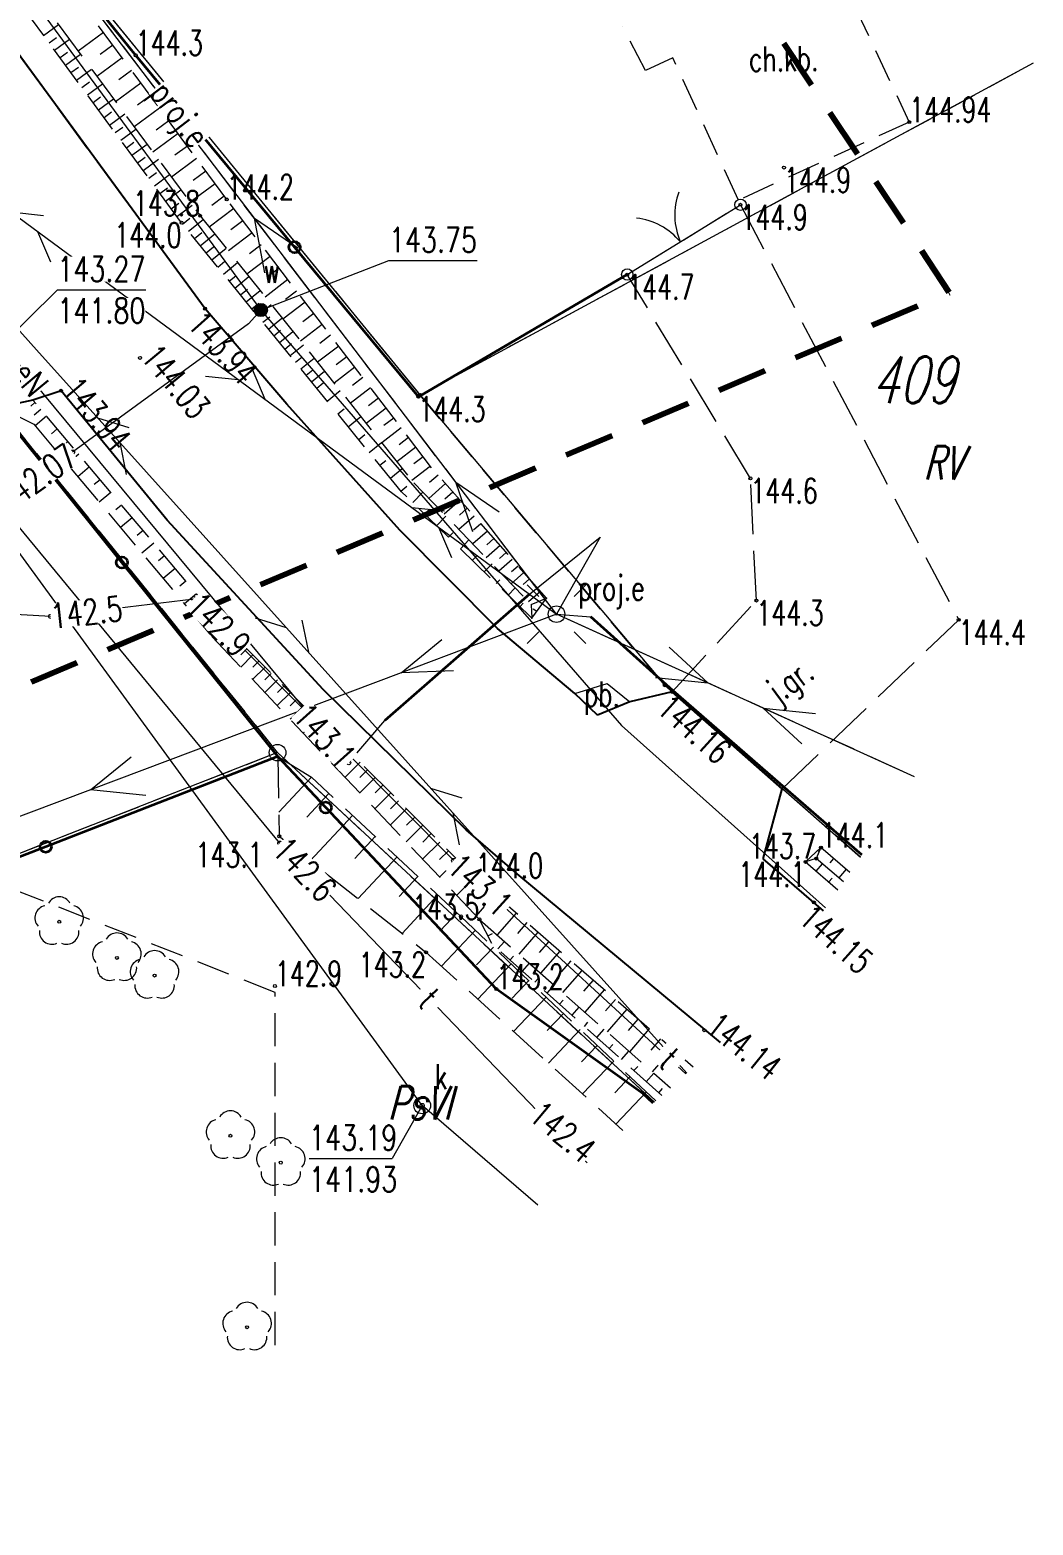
# Model space of a CAD drawing. Header units: metres. Extents: x 7480758 to 7480885, y 5952819 to 5952926.
# Drawn here: x 7480854.72 to 7480884.93, y 5952834.28 to 5952879.31 of the extents above; entities that cross this region are included whole.
import ezdxf
from ezdxf.enums import TextEntityAlignment as Align

# ---------------------------------------------------------------- set-up
doc = ezdxf.new("R2010")
doc.units = ezdxf.units.M
for name, pattern in [('1', [0]), ('2', [1.5, 1, -0.5]), ('2_1', [0]), ('2_OTKC', [1.5, 1, -0.5]), ('2_OTKJ', [2, 1.5, -0.5]), ('2_OTKK', [0]), ('2_OTKU', [2, 1.5, -0.5]), ('2_OTRK', [1.75, 1.25, -0.5]), ('2_OTRKG', [1.75, 1.25, -0.5]), ('2_OTRU', [0]), ('2_OTRUG', [0]), ('4', [2.5, 1.5, -1]), ('4_SUEP_A', [0]), ('4_SUKP', [0]), ('4_SULO', [0]), ('4_SUPP_P', [2, 1.5, -0.5]), ('4_SUTP_A', [0]), ('4_SUWP', [0])]:
    doc.linetypes.add(name, pattern=pattern)
doc.layers.get('0').update_dxf_attribs({"color": 250, "linetype": 'CONTINUOUS', "lineweight": 100})
for name, color, linetype, lineweight, true_color in [('1_DROGI_L_1', 94, '4', 80, 0x00a800), ('SUKP_L_0', 36, '4_SUKP', 18, 0x803300), ('SUTP_L_0', 30, '4_SUTP_A', 18, 0xff9100)]:
    doc.layers.add(name, color=color, linetype=linetype, lineweight=lineweight, true_color=true_color)
for name, color, linetype, lineweight in [('Dzialki', 7, '1', 18), ('Kontury', 7, '2', 18), ('Numery_dzialek', 7, 'CONTINUOUS', 18), ('Numery_konturow', 7, 'CONTINUOUS', 18), ('OTK_E_T_0', 7, 'CONTINUOUS', 0), ('OTK_E_T_1', 7, 'CONTINUOUS', 0), ('OTK_E_T_3', 7, 'CONTINUOUS', 0), ('OTK_L_0', 7, '2_OTKJ', 18), ('OTK_L_1', 7, '2_OTKK', 25), ('OTK_L_2', 7, '2_OTKC', 18), ('OTK_L_4', 7, '2_OTKU', 18), ('OTO_L_0', 7, 'CONTINUOUS', 35), ('OTO_L_1', 7, 'CONTINUOUS', 18), ('OTR_L_0', 7, '2_OTRU', 18), ('OTR_L_1', 7, '2_OTRK', 18), ('OTR_T_0', 7, 'CONTINUOUS', 18), ('OTR_T_1', 7, 'CONTINUOUS', 18), ('OTZ_T_0', 7, 'CONTINUOUS', 18), ('P_SUEP_E_T_0', 7, 'CONTINUOUS', 0), ('P_SUEP_L_0', 7, '4_SUPP_P', 18), ('P_SUP_E_T_3', 7, 'CONTINUOUS', 0), ('P_SUP_T_2', 7, 'CONTINUOUS', 18), ('Punkty', 7, 'CONTINUOUS', 18), ('SUE_T_3', 7, 'CONTINUOUS', 18), ('SUEP_E_T_0', 7, 'CONTINUOUS', 0), ('SUEP_L_0', 1, '4_SUEP_A', 18), ('SUER_T_0', 7, 'CONTINUOUS', 18), ('SUK_E_T_4', 7, 'CONTINUOUS', 0), ('SUK_T_3', 7, 'CONTINUOUS', 18), ('SUKR_T_0', 7, 'CONTINUOUS', 18), ('SUL_L_1', 7, '4_SULO', 35), ('SUP_T_2', 7, 'CONTINUOUS', 18), ('SUTP_E_T_0', 7, 'CONTINUOUS', 0), ('SUTR_T_0', 7, 'CONTINUOUS', 18), ('SUW_E_T_2', 7, 'CONTINUOUS', 0), ('SUW_T_5', 7, 'CONTINUOUS', 18), ('SUWP_L_0', 5, '4_SUWP', 18), ('SUWR_T_0', 7, 'CONTINUOUS', 18)]:
    doc.layers.add(name, color=color, linetype=linetype, lineweight=lineweight)
doc.styles.get("Standard").update_dxf_attribs({"font": 'Simplex.SHX', "width": 0.75})

# ---------------------------------------------------------------- blocks, each defined once
blk = doc.blocks.new('GRO')
at = {"color": 0, "linetype": 'CONTINUOUS'}
blk.add_circle((0, 0), 0.045, dxfattribs=at)
blk = doc.blocks.new('GRT')
at = {"color": 0, "linetype": 'CONTINUOUS'}
blk.add_circle((0, 0), 0.25, dxfattribs=at)
blk = doc.blocks.new('2_OTRS')
at = {"color": 0, "linetype": 'CONTINUOUS'}
blk.add_circle((0, 0), 0.045, dxfattribs=at)
blk = doc.blocks.new('2_OTRN')
at = {"color": 0, "linetype": 'CONTINUOUS'}
blk.add_circle((0, 0), 0.045, dxfattribs=at)
blk = doc.blocks.new('2_OTZL')
at = {"color": 0, "linetype": 'CONTINUOUS'}
blk.add_circle((0, 0), 0.045, dxfattribs=at)
for centre, start, end in [((-0.357, 0.116), 102.1445, 221.86), ((0, 0.375), 30.1401, 149.8599), ((0.357, 0.116), 318.14, 77.8555), ((-0.22, -0.303), 174.1482, 293.8542), ((0.22, -0.303), 246.1458, 5.8518)]:
    blk.add_arc(centre, 0.375, start, end, dxfattribs=at)
blk = doc.blocks.new('4_SUPP')
at = {"color": 0, "linetype": 'CONTINUOUS'}
blk.add_circle((0, 0), 0.25, dxfattribs=at)
blk = doc.blocks.new('4_SUEO_W')
at = {"color": 0, "linetype": 'CONTINUOUS'}
for p, q in [((-0.53035, 0.53035), (-0.8839, 0.8839)), ((0.53035, 0.53035), (0.8839, 0.8839)), ((-0.53035, -0.53035), (-0.8839, -0.8839)), ((0.53035, -0.53035), (0.8839, -0.8839))]:
    blk.add_line(p, q, dxfattribs=at)
blk.add_circle((0, 0), 0.025, dxfattribs=at)
blk = doc.blocks.new('4_SUPS')
at = {"color": 0, "linetype": 'CONTINUOUS'}
blk.add_circle((0, 0), 0.0625, dxfattribs=at)
blk = doc.blocks.new('4_SUKS')
at = {"color": 0, "linetype": 'CONTINUOUS'}
blk.add_circle((0, 0), 0.25, dxfattribs=at)
blk = doc.blocks.new('4_SUWW')
at = {"color": 0, "linetype": 'CONTINUOUS'}
for radius in [0.2, 0.175, 0.15, 0.125, 0.1, 0.075, 0.05, 0.025, 0.00715]:
    blk.add_circle((0, 0), radius, dxfattribs=at)

msp = doc.modelspace()

# ---------------------------------------------------------------- linework, layer by layer
at = {"layer": '1_DROGI_L_1', "linetype": '4'}
for p, q in [((7480882.408, 5952871.401), (7480847.987, 5952923.176)), ((7480794.932, 5952834.277), (7480882.408, 5952871.401))]:
    msp.add_line(p, q, dxfattribs=at)
at = {"layer": 'Dzialki'}
for p, q in [((7480856.32, 5952880.71), (7480866.47, 5952868.31)), ((7480884.931, 5952878.305), (7480866.47, 5952868.31)), ((7480862.18, 5952857.54), (7480849.27, 5952873.56)), ((7480866.47, 5952868.31), (7480873.84, 5952859.57)), ((7480873.84, 5952859.57), (7480879.731, 5952854.394)), ((7480862.18, 5952857.54), (7480825.28, 5952843.13)), ((7480873.527, 5952847.014), (7480862.18, 5952857.54))]:
    msp.add_line(p, q, dxfattribs=at)
at = {"layer": 'Kontury'}
for p, q in [((7480856.32, 5952880.71), (7480866.47, 5952868.31)), ((7480866.47, 5952868.31), (7480884.931, 5952878.305)), ((7480849.27, 5952873.56), (7480862.18, 5952857.54)), ((7480873.84, 5952859.57), (7480866.47, 5952868.31)), ((7480879.731, 5952854.394), (7480873.84, 5952859.57)), ((7480862.18, 5952857.54), (7480852.94, 5952853.93)), ((7480873.527, 5952847.014), (7480862.18, 5952857.54)), ((7480862.11, 5952850.32), (7480852.94, 5952853.93)), ((7480862.105, 5952839.697), (7480862.11, 5952850.32))]:
    msp.add_line(p, q, dxfattribs=at)
at = {"layer": 'OTK_L_0', "linetype": '2_OTKJ'}
for p, q in [((7480860, 5952870.91), (7480848.1, 5952887.14)), ((7480872.71, 5952871.94), (7480876.12, 5952874.04)), ((7480876.12, 5952874.04), (7480882.69, 5952861.54)), ((7480876.42, 5952865.8), (7480872.71, 5952871.94)), ((7480862.46, 5952868.04), (7480860, 5952870.91)), ((7480855.66, 5952868.44), (7480854.81, 5952868.16)), ((7480855.66, 5952868.44), (7480858.86, 5952864.54)), ((7480854.81, 5952868.16), (7480853.83, 5952867.94)), ((7480865.86, 5952864.24), (7480862.46, 5952868.04)), ((7480876.6, 5952862.12), (7480876.42, 5952865.8)), ((7480858.86, 5952864.54), (7480863.55, 5952859.44)), ((7480868.8, 5952861.28), (7480865.86, 5952864.24)), ((7480874.06, 5952859.37), (7480876.6, 5952862.12)), ((7480877.38, 5952856.45), (7480882.69, 5952861.54)), ((7480871.13, 5952859.32), (7480868.8, 5952861.28)), ((7480863.55, 5952859.44), (7480867.86, 5952855.22)), ((7480871.13, 5952859.32), (7480871.81, 5952858.67)), ((7480872.79, 5952859.07), (7480874.06, 5952859.37)), ((7480877.38, 5952856.45), (7480874.06, 5952859.37)), ((7480872.79, 5952859.07), (7480871.81, 5952858.67)), ((7480877.38, 5952856.45), (7480876.8, 5952854.34)), ((7480867.86, 5952855.22), (7480869.4, 5952853.89)), ((7480878.616, 5952852.774), (7480876.8, 5952854.34)), ((7480869.4, 5952853.89), (7480875.517, 5952848.808))]:
    msp.add_line(p, q, dxfattribs=at)
at = {"layer": 'OTK_L_1', "linetype": '2_OTKK'}
for p, q in [((7480860, 5952870.91), (7480848.1, 5952887.14)), ((7480862.46, 5952868.04), (7480860, 5952870.91)), ((7480855.66, 5952868.44), (7480854.81, 5952868.16)), ((7480858.86, 5952864.54), (7480855.66, 5952868.44)), ((7480854.81, 5952868.16), (7480853.83, 5952867.94)), ((7480865.86, 5952864.24), (7480862.46, 5952868.04)), ((7480863.55, 5952859.44), (7480858.86, 5952864.54)), ((7480868.8, 5952861.28), (7480865.86, 5952864.24)), ((7480871.13, 5952859.32), (7480868.8, 5952861.28)), ((7480867.86, 5952855.22), (7480863.55, 5952859.44)), ((7480871.81, 5952858.67), (7480871.13, 5952859.32)), ((7480874.06, 5952859.37), (7480872.79, 5952859.07)), ((7480877.38, 5952856.45), (7480874.06, 5952859.37)), ((7480872.79, 5952859.07), (7480871.81, 5952858.67)), ((7480876.8, 5952854.34), (7480877.38, 5952856.45)), ((7480869.4, 5952853.89), (7480867.86, 5952855.22)), ((7480878.33, 5952853.03), (7480876.8, 5952854.34)), ((7480875.517, 5952848.808), (7480869.4, 5952853.89)), ((7480878.62, 5952852.78), (7480878.33, 5952853.03))]:
    msp.add_line(p, q, dxfattribs=at)
at = {"layer": 'OTK_L_2', "linetype": '2_OTKC'}
for p, q in [((7480878.27, 5952882.76), (7480881.2, 5952876.53)), ((7480873.26, 5952878.08), (7480872.56, 5952879.41)), ((7480874.08, 5952878.47), (7480873.26, 5952878.08)), ((7480876.06, 5952874.18), (7480874.08, 5952878.47)), ((7480881.2, 5952876.53), (7480876.06, 5952874.18))]:
    msp.add_line(p, q, dxfattribs=at)
at = {"layer": 'OTK_L_4', "linetype": '2_OTKU'}
for p, q in [((7480871.13, 5952859.32), (7480872.11, 5952859.62)), ((7480872.11, 5952859.62), (7480872.79, 5952859.07)), ((7480871.81, 5952858.67), (7480871.13, 5952859.32)), ((7480872.79, 5952859.07), (7480871.81, 5952858.67))]:
    msp.add_line(p, q, dxfattribs=at)
at = {"layer": 'OTO_L_0'}
for p, q in [((7480857.91, 5952878.54), (7480853.2, 5952884.376)), ((7480857.91, 5952878.54), (7480862.693, 5952872.763)), ((7480862.693, 5952872.763), (7480866.42, 5952868.26)), ((7480872.71, 5952871.94), (7480866.42, 5952868.26)), ((7480857.493, 5952863.267), (7480853.61, 5952868.1)), ((7480862.19, 5952857.42), (7480857.493, 5952863.267)), ((7480862.19, 5952857.42), (7480855.199, 5952854.705)), ((7480863.633, 5952855.885), (7480862.19, 5952857.42)), ((7480868.77, 5952850.42), (7480863.633, 5952855.885)), ((7480855.199, 5952854.705), (7480847.881, 5952851.863)), ((7480873.19, 5952847.26), (7480868.77, 5952850.42)), ((7480873.491, 5952846.981), (7480873.19, 5952847.26))]:
    msp.add_line(p, q, dxfattribs=at)
for centre in [(7480862.693, 5952872.763), (7480857.493, 5952863.267), (7480863.633, 5952855.885), (7480855.199, 5952854.705)]:
    msp.add_circle(centre, 0.17, dxfattribs=at)
at = {"layer": 'OTO_L_1'}
for p, q in [((7480874.947, 5952873.318), (7480876.12, 5952874.04)), ((7480873.67, 5952872.531), (7480874.947, 5952873.318)), ((7480872.71, 5952871.94), (7480873.883, 5952872.662))]:
    msp.add_line(p, q, dxfattribs=at)
for centre in [(7480876.12, 5952874.04), (7480872.71, 5952871.94)]:
    msp.add_circle(centre, 0.17, dxfattribs=at)
for centre, start, end in [((7480876.14, 5952873.728), 159.6074, 203.6818), ((7480872.767, 5952871.65), 39.5707, 83.6451)]:
    msp.add_arc(centre, 2, start, end, dxfattribs=at)
at = {"layer": 'OTR_L_0', "linetype": '2_OTRUG'}
for p, q in [((7480878.08, 5952854.25), (7480878.54, 5952854.68)), ((7480879.415, 5952853.935), (7480878.54, 5952854.68)), ((7480878.08, 5952854.25), (7480879.056, 5952853.413))]:
    msp.add_line(p, q, dxfattribs=at)
at = {"layer": 'OTR_L_0', "linetype": '2_OTRU'}
for p, q in [((7480878.54, 5952854.68), (7480878.4, 5952854.35)), ((7480878.4, 5952854.35), (7480878.08, 5952854.25)), ((7480879.221, 5952853.652), (7480878.4, 5952854.35))]:
    msp.add_line(p, q, dxfattribs=at)
at = {"layer": 'OTR_L_0', "linetype": '2_1'}
for p, q in [((7480878.445, 5952854.591), (7480878.485, 5952854.549)), ((7480878.921, 5952854.356), (7480878.81, 5952854.226)), ((7480878.403, 5952853.973), (7480878.588, 5952854.19)), ((7480878.782, 5952853.648), (7480878.876, 5952853.757)), ((7480879.301, 5952854.032), (7480879.08, 5952853.772))]:
    msp.add_line(p, q, dxfattribs=at)
for p in [(7480878.54, 5952854.68), (7480878.08, 5952854.25)]:
    msp.add_point(p, dxfattribs=at)
at = {"layer": 'OTR_L_1', "linetype": '2_OTRKG'}
for p, q in [((7480860.65, 5952874.2), (7480851.81, 5952886.19)), ((7480859.29, 5952873.5), (7480850.86, 5952884.95)), ((7480866.82, 5952866.12), (7480860.65, 5952874.2)), ((7480865.91, 5952865.4), (7480859.29, 5952873.5)), ((7480854.81, 5952868.16), (7480853.83, 5952867.94)), ((7480860.56, 5952861.36), (7480854.81, 5952868.16)), ((7480870.28, 5952862.19), (7480866.82, 5952866.12)), ((7480869.84, 5952861.59), (7480865.91, 5952865.4)), ((7480869.84, 5952861.59), (7480870.28, 5952862.19)), ((7480868.15, 5952853.76), (7480860.56, 5952861.36)), ((7480867.7, 5952852.61), (7480863.2, 5952856.8)), ((7480874.696, 5952848.068), (7480868.15, 5952853.76)), ((7480873.569, 5952847.051), (7480867.7, 5952852.61)), ((7480868.63, 5952851.79), (7480868.26, 5952852.52)), ((7480873.75, 5952847.215), (7480868.63, 5952851.79))]:
    msp.add_line(p, q, dxfattribs=at)
at = {"layer": 'OTR_L_1', "linetype": '2_OTRK'}
for p, q in [((7480851.38, 5952885.14), (7480859.85, 5952873.71)), ((7480859.85, 5952873.71), (7480866.28, 5952865.67)), ((7480853.83, 5952867.94), (7480854.84, 5952867.43)), ((7480854.84, 5952867.43), (7480860.2, 5952861.04)), ((7480866.28, 5952865.67), (7480869.82, 5952862)), ((7480869.82, 5952862), (7480870.28, 5952862.19)), ((7480869.82, 5952862), (7480869.84, 5952861.59)), ((7480860.2, 5952861.04), (7480868.26, 5952852.52)), ((7480862.19, 5952857.42), (7480863.2, 5952856.8)), ((7480862.19, 5952857.42), (7480862.23, 5952855.02)), ((7480862.23, 5952855.02), (7480866.65, 5952851.53)), ((7480868.26, 5952852.52), (7480874.009, 5952847.448)), ((7480866.65, 5952851.53), (7480872.582, 5952846.162))]:
    msp.add_line(p, q, dxfattribs=at)
at = {"layer": 'OTR_L_1', "linetype": '2_1'}
for p, q in [((7480855.136, 5952879.142), (7480855.582, 5952879.47)), ((7480855.301, 5952878.918), (7480855.524, 5952879.083)), ((7480855.465, 5952878.695), (7480855.912, 5952879.024)), ((7480856.94, 5952879.231), (7480856.176, 5952878.668)), ((7480855.63, 5952878.471), (7480855.854, 5952878.636)), ((7480855.795, 5952878.247), (7480856.243, 5952878.577)), ((7480857.222, 5952878.849), (7480856.84, 5952878.568)), ((7480855.96, 5952878.022), (7480856.185, 5952878.188)), ((7480856.126, 5952877.798), (7480856.576, 5952878.129)), ((7480857.504, 5952878.468), (7480856.741, 5952877.905)), ((7480857.785, 5952878.086), (7480857.404, 5952877.806)), ((7480856.292, 5952877.572), (7480856.517, 5952877.738)), ((7480856.458, 5952877.347), (7480856.909, 5952877.679)), ((7480858.065, 5952877.705), (7480857.305, 5952877.145)), ((7480856.624, 5952877.121), (7480856.85, 5952877.287)), ((7480856.791, 5952876.895), (7480857.243, 5952877.228)), ((7480858.346, 5952877.325), (7480857.966, 5952877.045)), ((7480856.957, 5952876.668), (7480857.184, 5952876.835)), ((7480857.125, 5952876.441), (7480857.578, 5952876.775)), ((7480858.626, 5952876.945), (7480857.867, 5952876.386)), ((7480857.292, 5952876.214), (7480857.519, 5952876.381)), ((7480857.46, 5952875.986), (7480857.915, 5952876.321)), ((7480858.906, 5952876.566), (7480858.527, 5952876.286)), ((7480857.627, 5952875.758), (7480857.855, 5952875.926)), ((7480857.796, 5952875.53), (7480858.252, 5952875.866)), ((7480859.185, 5952876.187), (7480858.428, 5952875.629)), ((7480857.964, 5952875.301), (7480858.193, 5952875.47)), ((7480858.133, 5952875.072), (7480858.591, 5952875.409)), ((7480859.743, 5952875.43), (7480858.988, 5952874.874)), ((7480859.464, 5952875.808), (7480859.086, 5952875.53)), ((7480858.301, 5952874.843), (7480858.531, 5952875.012)), ((7480858.471, 5952874.613), (7480858.93, 5952874.951)), ((7480860.021, 5952875.053), (7480859.644, 5952874.775)), ((7480858.64, 5952874.383), (7480858.87, 5952874.552)), ((7480858.81, 5952874.152), (7480859.271, 5952874.492)), ((7480860.299, 5952874.676), (7480859.546, 5952874.12)), ((7480858.98, 5952873.921), (7480859.211, 5952874.091)), ((7480859.15, 5952873.69), (7480859.612, 5952874.031)), ((7480860.577, 5952874.299), (7480860.201, 5952874.022)), ((7480859.322, 5952873.461), (7480859.544, 5952873.642)), ((7480859.501, 5952873.242), (7480859.938, 5952873.6)), ((7480860.859, 5952873.926), (7480860.125, 5952873.366)), ((7480859.679, 5952873.025), (7480859.896, 5952873.202)), ((7480859.855, 5952872.808), (7480860.288, 5952873.162)), ((7480861.416, 5952873.197), (7480860.699, 5952872.649)), ((7480861.139, 5952873.559), (7480860.776, 5952873.282)), ((7480860.031, 5952872.593), (7480860.247, 5952872.769)), ((7480860.206, 5952872.379), (7480860.635, 5952872.729)), ((7480861.69, 5952872.838), (7480861.335, 5952872.567)), ((7480860.38, 5952872.166), (7480860.594, 5952872.34)), ((7480860.554, 5952871.954), (7480860.978, 5952872.3)), ((7480861.961, 5952872.483), (7480861.26, 5952871.948)), ((7480860.726, 5952871.743), (7480860.937, 5952871.915)), ((7480860.897, 5952871.533), (7480861.317, 5952871.876)), ((7480862.494, 5952871.786), (7480861.808, 5952871.262)), ((7480862.229, 5952872.132), (7480861.882, 5952871.868)), ((7480861.068, 5952871.325), (7480861.276, 5952871.495)), ((7480861.237, 5952871.117), (7480861.652, 5952871.456)), ((7480862.755, 5952871.443), (7480862.416, 5952871.184)), ((7480861.406, 5952870.911), (7480861.612, 5952871.08)), ((7480861.574, 5952870.706), (7480861.984, 5952871.041)), ((7480863.014, 5952871.104), (7480862.344, 5952870.592)), ((7480861.741, 5952870.501), (7480861.945, 5952870.668)), ((7480861.907, 5952870.298), (7480862.313, 5952870.63)), ((7480863.524, 5952870.437), (7480862.868, 5952869.936)), ((7480863.27, 5952870.768), (7480862.939, 5952870.515)), ((7480862.072, 5952870.096), (7480862.274, 5952870.261)), ((7480862.236, 5952869.895), (7480862.638, 5952870.224)), ((7480863.774, 5952870.109), (7480863.45, 5952869.862)), ((7480862.4, 5952869.695), (7480862.599, 5952869.859)), ((7480862.562, 5952869.496), (7480862.96, 5952869.821)), ((7480864.021, 5952869.785), (7480863.38, 5952869.296)), ((7480862.724, 5952869.299), (7480862.922, 5952869.46)), ((7480862.885, 5952869.102), (7480863.278, 5952869.423)), ((7480863.045, 5952868.906), (7480863.24, 5952869.066)), ((7480864.508, 5952869.148), (7480863.881, 5952868.669)), ((7480864.266, 5952869.465), (7480863.949, 5952869.223)), ((7480863.204, 5952868.711), (7480863.593, 5952869.03)), ((7480863.362, 5952868.518), (7480863.556, 5952868.676)), ((7480864.747, 5952868.834), (7480864.437, 5952868.598)), ((7480863.678, 5952868.13), (7480864.062, 5952868.444)), ((7480864.984, 5952868.525), (7480864.371, 5952868.057)), ((7480865.218, 5952868.218), (7480864.915, 5952867.987)), ((7480854.874, 5952868.085), (7480854.75, 5952867.98)), ((7480855.052, 5952867.874), (7480854.847, 5952867.702)), ((7480863.995, 5952867.743), (7480864.184, 5952867.898)), ((7480865.449, 5952867.915), (7480864.85, 5952867.458)), ((7480855.224, 5952867.67), (7480854.881, 5952867.381)), ((7480855.547, 5952867.288), (7480855.375, 5952867.143)), ((7480864.311, 5952867.356), (7480864.686, 5952867.663)), ((7480865.904, 5952867.32), (7480865.318, 5952866.873)), ((7480865.678, 5952867.616), (7480865.382, 5952867.39)), ((7480855.87, 5952866.907), (7480855.524, 5952866.614)), ((7480864.628, 5952866.969), (7480864.813, 5952867.121)), ((7480864.944, 5952866.582), (7480865.311, 5952866.882)), ((7480866.127, 5952867.027), (7480865.838, 5952866.806)), ((7480856.193, 5952866.525), (7480856.019, 5952866.378)), ((7480866.348, 5952866.737), (7480865.776, 5952866.3)), ((7480866.567, 5952866.451), (7480866.284, 5952866.235)), ((7480856.515, 5952866.143), (7480856.167, 5952865.848)), ((7480865.261, 5952866.195), (7480865.442, 5952866.343)), ((7480865.577, 5952865.808), (7480865.936, 5952866.101)), ((7480866.783, 5952866.168), (7480866.223, 5952865.741)), ((7480856.838, 5952865.761), (7480856.663, 5952865.613)), ((7480865.893, 5952865.42), (7480866.071, 5952865.565)), ((7480867.24, 5952865.643), (7480866.735, 5952865.198)), ((7480867.013, 5952865.901), (7480866.754, 5952865.674)), ((7480857.161, 5952865.379), (7480856.809, 5952865.082)), ((7480866.25, 5952865.07), (7480866.555, 5952865.385)), ((7480867.68, 5952865.143), (7480867.197, 5952864.719)), ((7480867.462, 5952865.39), (7480867.216, 5952865.173)), ((7480857.484, 5952864.998), (7480857.307, 5952864.848)), ((7480857.807, 5952864.616), (7480857.452, 5952864.316)), ((7480866.609, 5952864.722), (7480866.756, 5952864.874)), ((7480866.968, 5952864.374), (7480867.25, 5952864.665)), ((7480868.1, 5952864.667), (7480867.639, 5952864.261)), ((7480867.892, 5952864.902), (7480867.656, 5952864.695)), ((7480858.13, 5952864.234), (7480857.952, 5952864.083)), ((7480867.327, 5952864.026), (7480867.462, 5952864.165)), ((7480868.5, 5952864.211), (7480868.061, 5952863.824)), ((7480868.302, 5952864.436), (7480868.077, 5952864.238)), ((7480858.453, 5952863.852), (7480858.095, 5952863.55)), ((7480867.686, 5952863.678), (7480867.944, 5952863.945)), ((7480868.883, 5952863.776), (7480868.463, 5952863.407)), ((7480868.694, 5952863.991), (7480868.479, 5952863.802)), ((7480858.775, 5952863.47), (7480858.596, 5952863.319)), ((7480868.045, 5952863.33), (7480868.168, 5952863.457)), ((7480868.404, 5952862.982), (7480868.639, 5952863.224)), ((7480869.249, 5952863.361), (7480868.848, 5952863.008)), ((7480869.068, 5952863.566), (7480868.863, 5952863.386)), ((7480859.098, 5952863.089), (7480858.737, 5952862.784)), ((7480869.598, 5952862.965), (7480869.215, 5952862.627)), ((7480869.425, 5952863.161), (7480869.229, 5952862.988)), ((7480869.767, 5952862.773), (7480869.579, 5952862.608)), ((7480859.421, 5952862.707), (7480859.24, 5952862.554)), ((7480859.744, 5952862.325), (7480859.38, 5952862.017)), ((7480868.763, 5952862.634), (7480868.875, 5952862.749)), ((7480869.122, 5952862.286), (7480869.334, 5952862.504)), ((7480870.097, 5952862.398), (7480869.74, 5952862.083)), ((7480860.067, 5952861.943), (7480859.884, 5952861.789)), ((7480869.481, 5952861.938), (7480869.581, 5952862.041)), ((7480869.984, 5952861.787), (7480869.88, 5952861.863)), ((7480860.39, 5952861.561), (7480860.023, 5952861.251)), ((7480860.727, 5952861.193), (7480860.554, 5952861.021)), ((7480861.08, 5952860.839), (7480860.725, 5952860.485)), ((7480861.257, 5952860.662), (7480861.078, 5952860.482)), ((7480861.437, 5952860.482), (7480861.072, 5952860.118)), ((7480861.804, 5952860.115), (7480861.429, 5952859.741)), ((7480861.619, 5952860.3), (7480861.434, 5952860.115)), ((7480862.18, 5952859.738), (7480861.795, 5952859.354)), ((7480861.991, 5952859.928), (7480861.801, 5952859.738)), ((7480862.567, 5952859.35), (7480862.172, 5952858.956)), ((7480862.372, 5952859.545), (7480862.177, 5952859.351)), ((7480862.964, 5952858.953), (7480862.558, 5952858.547)), ((7480862.764, 5952859.153), (7480862.564, 5952858.953)), ((7480863.167, 5952858.75), (7480862.961, 5952858.544)), ((7480863.372, 5952858.544), (7480862.955, 5952858.127)), ((7480863.581, 5952858.335), (7480863.369, 5952858.124)), ((7480863.792, 5952858.124), (7480863.363, 5952857.696)), ((7480864.006, 5952857.91), (7480863.789, 5952857.693)), ((7480864.222, 5952857.693), (7480863.782, 5952857.253)), ((7480864.442, 5952857.473), (7480864.219, 5952857.25)), ((7480864.665, 5952857.25), (7480864.213, 5952856.798)), ((7480864.891, 5952857.024), (7480864.662, 5952856.795)), ((7480863.2, 5952856.8), (7480862.218, 5952855.745)), ((7480865.12, 5952856.794), (7480864.655, 5952856.331)), ((7480865.351, 5952856.562), (7480865.116, 5952856.327)), ((7480863.727, 5952856.309), (7480863.064, 5952855.597)), ((7480865.587, 5952856.327), (7480865.109, 5952855.85)), ((7480865.825, 5952856.088), (7480865.583, 5952855.847)), ((7480864.439, 5952855.646), (7480863.167, 5952854.28)), ((7480866.066, 5952855.847), (7480865.576, 5952855.357)), ((7480866.311, 5952855.601), (7480866.063, 5952855.353)), ((7480866.559, 5952855.353), (7480866.056, 5952854.85)), ((7480865.123, 5952855.01), (7480864.512, 5952854.355)), ((7480867.065, 5952854.846), (7480866.548, 5952854.33)), ((7480866.81, 5952855.101), (7480866.555, 5952854.847)), ((7480865.778, 5952854.4), (7480864.607, 5952853.143)), ((7480867.585, 5952854.326), (7480867.054, 5952853.795)), ((7480867.323, 5952854.588), (7480867.061, 5952854.326)), ((7480866.406, 5952853.815), (7480865.845, 5952853.212)), ((7480868.119, 5952853.791), (7480867.574, 5952853.246)), ((7480867.851, 5952854.06), (7480867.581, 5952853.791)), ((7480868.408, 5952853.535), (7480868.143, 5952853.23)), ((7480867.009, 5952853.253), (7480865.932, 5952852.097)), ((7480868.714, 5952853.27), (7480868.157, 5952852.629)), ((7480869.034, 5952852.991), (7480868.75, 5952852.665)), ((7480867.587, 5952852.715), (7480867.071, 5952852.16)), ((7480868.287, 5952852.467), (7480868.308, 5952852.478)), ((7480869.361, 5952852.707), (7480868.791, 5952852.052)), ((7480869.689, 5952852.422), (7480869.403, 5952852.093)), ((7480868.139, 5952852.195), (7480867.113, 5952851.111)), ((7480868.513, 5952852.021), (7480868.648, 5952852.089)), ((7480870.018, 5952852.136), (7480869.443, 5952851.476)), ((7480868.68, 5952851.682), (7480868.173, 5952851.146)), ((7480868.81, 5952851.629), (7480869.012, 5952851.856)), ((7480870.348, 5952851.849), (7480870.06, 5952851.518)), ((7480870.679, 5952851.561), (7480870.101, 5952850.896)), ((7480869.216, 5952851.175), (7480868.213, 5952850.116)), ((7480869.183, 5952851.296), (7480869.285, 5952851.411)), ((7480869.555, 5952850.963), (7480869.762, 5952851.195)), ((7480871.012, 5952851.272), (7480870.721, 5952850.938)), ((7480869.745, 5952850.673), (7480869.249, 5952850.15)), ((7480869.928, 5952850.63), (7480870.033, 5952850.747)), ((7480871.345, 5952850.982), (7480870.763, 5952850.312)), ((7480871.68, 5952850.69), (7480871.388, 5952850.354)), ((7480870.268, 5952850.177), (7480869.288, 5952849.143)), ((7480870.301, 5952850.297), (7480870.512, 5952850.533)), ((7480872.017, 5952850.398), (7480871.43, 5952849.723)), ((7480870.674, 5952849.964), (7480870.781, 5952850.083)), ((7480871.047, 5952849.63), (7480871.262, 5952849.871)), ((7480872.354, 5952850.105), (7480872.06, 5952849.766)), ((7480872.693, 5952849.81), (7480872.102, 5952849.131)), ((7480870.786, 5952849.687), (7480870.301, 5952849.176)), ((7480871.42, 5952849.297), (7480871.528, 5952849.419)), ((7480873.033, 5952849.515), (7480872.736, 5952849.174)), ((7480871.297, 5952849.203), (7480870.339, 5952848.192)), ((7480871.792, 5952848.964), (7480872.012, 5952849.21)), ((7480873.374, 5952849.218), (7480872.778, 5952848.534)), ((7480873.716, 5952848.921), (7480873.417, 5952848.577)), ((7480871.803, 5952848.724), (7480871.329, 5952848.224)), ((7480872.165, 5952848.631), (7480872.276, 5952848.755)), ((7480872.538, 5952848.298), (7480872.762, 5952848.548)), ((7480874.06, 5952848.622), (7480873.46, 5952847.932)), ((7480872.303, 5952848.251), (7480871.367, 5952847.262)), ((7480872.911, 5952847.965), (7480873.024, 5952848.091)), ((7480874.404, 5952848.322), (7480874.104, 5952847.976)), ((7480872.797, 5952847.782), (7480872.334, 5952847.294)), ((7480873.284, 5952847.631), (7480873.512, 5952847.887)), ((7480873.286, 5952847.32), (7480872.371, 5952846.354)), ((7480873.657, 5952847.298), (7480873.772, 5952847.427))]:
    msp.add_line(p, q, dxfattribs=at)
for p in [(7480870.28, 5952862.19), (7480869.84, 5952861.59)]:
    msp.add_point(p, dxfattribs=at)
at = {"layer": 'P_SUEP_L_0', "linetype": '4_SUPP_P'}
for p, q in [((7480870.58, 5952861.71), (7480838.31, 5952904.01)), ((7480881.359, 5952856.814), (7480870.58, 5952861.71))]:
    msp.add_line(p, q, dxfattribs=at)
at = {"layer": 'SUEP_L_0', "linetype": '4_SUEP_A'}
for p, q in [((7480861.482, 5952873.636), (7480855.417, 5952881.586)), ((7480850.404, 5952874.032), (7480864.324, 5952857.239)), ((7480867.547, 5952865.685), (7480861.482, 5952873.636)), ((7480861.795, 5952871.988), (7480861.482, 5952873.636)), ((7480861.482, 5952873.636), (7480862.789, 5952872.747)), ((7480870.58, 5952861.71), (7480867.547, 5952865.685)), ((7480868.06, 5952864.189), (7480867.547, 5952865.685)), ((7480867.547, 5952865.685), (7480868.855, 5952864.796)), ((7480869.768, 5952862.317), (7480871.896, 5952864.033)), ((7480871.896, 5952864.033), (7480870.58, 5952861.71)), ((7480865.415, 5952858.506), (7480869.768, 5952862.317)), ((7480870.58, 5952861.71), (7480865.901, 5952859.947)), ((7480870.58, 5952861.71), (7480871.618, 5952861.635)), ((7480875.132, 5952859.642), (7480870.58, 5952861.71)), ((7480871.618, 5952861.635), (7480874.089, 5952859.398)), ((7480865.901, 5952859.947), (7480867.129, 5952860.944)), ((7480875.132, 5952859.642), (7480873.973, 5952860.718)), ((7480865.901, 5952859.947), (7480856.544, 5952856.42)), ((7480867.481, 5952860.008), (7480865.901, 5952859.947)), ((7480873.56, 5952859.807), (7480875.132, 5952859.642)), ((7480876.806, 5952858.882), (7480875.132, 5952859.642)), ((7480874.089, 5952859.398), (7480879.777, 5952854.461)), ((7480881.359, 5952856.814), (7480876.806, 5952858.882)), ((7480877.965, 5952857.806), (7480876.806, 5952858.882)), ((7480876.806, 5952858.882), (7480878.379, 5952858.717)), ((7480864.324, 5952857.239), (7480865.415, 5952858.506)), ((7480856.544, 5952856.42), (7480857.771, 5952857.417)), ((7480856.544, 5952856.42), (7480840.468, 5952850.362)), ((7480858.212, 5952856.247), (7480856.544, 5952856.42))]:
    msp.add_line(p, q, dxfattribs=at)
at = {"layer": 'SUKP_L_0', "linetype": '4_SUKP'}
for p, q in [((7480866.536, 5952846.913), (7480851.53, 5952867.5)), ((7480870.02, 5952843.907), (7480866.536, 5952846.913))]:
    msp.add_line(p, q, dxfattribs=at)
at = {"layer": 'SUKR_T_0', "linetype": 'CONTINUOUS', "lineweight": 0}
for p, q in [((7480855.55, 5952871.479), (7480858.21, 5952871.479)), ((7480863.133, 5952845.317), (7480865.63, 5952845.317))]:
    msp.add_line(p, q, dxfattribs=at)
at = {"layer": 'SUL_L_1', "linetype": '4_SULO'}
for p, q in [((7480869.768, 5952862.317), (7480865.415, 5952858.506)), ((7480874.089, 5952859.398), (7480871.618, 5952861.635)), ((7480879.777, 5952854.461), (7480874.089, 5952859.398))]:
    msp.add_line(p, q, dxfattribs=at)
at = {"layer": 'SUTP_L_0', "linetype": '4_SUTP_A'}
for p, q in [((7480851.939, 5952875.456), (7480864.011, 5952866.554)), ((7480850.175, 5952874.954), (7480854.922, 5952869.674)), ((7480854.152, 5952873.824), (7480855.133, 5952873.722)), ((7480854.957, 5952873.231), (7480855.344, 5952872.324)), ((7480854.922, 5952869.674), (7480864.949, 5952858.518)), ((7480861.411, 5952869.093), (7480861.798, 5952868.186)), ((7480860.012, 5952868.881), (7480860.993, 5952868.779)), ((7480856.76, 5952867.628), (7480857.7, 5952867.33)), ((7480857.428, 5952866.885), (7480857.625, 5952865.918)), ((7480864.011, 5952866.554), (7480869.726, 5952862.34)), ((7480862.25, 5952854.814), (7480853.253, 5952865.712)), ((7480866.225, 5952864.922), (7480867.205, 5952864.82)), ((7480867.029, 5952864.328), (7480867.417, 5952863.421)), ((7480869.726, 5952862.34), (7480870.58, 5952861.71)), ((7480851.84, 5952861.861), (7480855.352, 5952861.646)), ((7480855.352, 5952861.646), (7480859.658, 5952862.176)), ((7480859.658, 5952862.176), (7480867.485, 5952854.291)), ((7480861.502, 5952861.605), (7480862.442, 5952861.307)), ((7480862.914, 5952861.529), (7480863.111, 5952860.563)), ((7480864.949, 5952858.518), (7480869.695, 5952853.237)), ((7480866.787, 5952856.473), (7480867.727, 5952856.175)), ((7480867.456, 5952855.729), (7480867.652, 5952854.762)), ((7480871.501, 5952845.187), (7480862.25, 5952854.814)), ((7480867.485, 5952854.291), (7480874.476, 5952847.869)), ((7480869.695, 5952853.237), (7480874.5, 5952847.891))]:
    msp.add_line(p, q, dxfattribs=at)
at = {"layer": 'SUWP_L_0', "linetype": '4_SUWP'}
for p, q in [((7480840.998, 5952899.009), (7480861.677, 5952870.871)), ((7480861.677, 5952870.871), (7480861.31, 5952870.459)), ((7480861.677, 5952870.871), (7480872.536, 5952858.357)), ((7480861.31, 5952870.459), (7480856.007, 5952866.591)), ((7480856.007, 5952866.591), (7480853.619, 5952864.894)), ((7480872.536, 5952858.357), (7480878.68, 5952852.867))]:
    msp.add_line(p, q, dxfattribs=at)
at = {"layer": 'SUWR_T_0', "linetype": 'CONTINUOUS', "lineweight": 0}
for p, q in [((7480861.677, 5952870.871), (7480865.536, 5952872.359)), ((7480865.536, 5952872.359), (7480868.196, 5952872.359))]:
    msp.add_line(p, q, dxfattribs=at)

# ---------------------------------------------------------------- block references
at = {"layer": 'OTR_T_0'}
for p in [(7480881.2, 5952876.53), (7480860, 5952870.91), (7480858.04, 5952869.43), (7480855.66, 5952868.44), (7480874.06, 5952859.37), (7480878.33, 5952853.03), (7480875.03, 5952849.18)]:
    msp.add_blockref('2_OTRS', p, dxfattribs=at)
at = {"layer": 'OTR_T_1'}
for p in [(7480857.91, 5952878.54), (7480877.429, 5952875.162), (7480860.65, 5952874.2), (7480876.12, 5952874.04), (7480859.85, 5952873.71), (7480859.29, 5952873.5), (7480872.71, 5952871.94), (7480866.42, 5952868.26), (7480876.42, 5952865.8), (7480876.6, 5952862.12), (7480882.69, 5952861.54), (7480862.23, 5952855.02), (7480878.54, 5952854.68), (7480878.08, 5952854.25), (7480878.4, 5952854.35), (7480868.15, 5952853.76), (7480867.7, 5952852.61), (7480868.26, 5952852.52), (7480866.65, 5952851.53), (7480862.101, 5952850.512), (7480868.77, 5952850.42)]:
    msp.add_blockref('2_OTRN', p, dxfattribs=at)
at = {"layer": 'OTZ_T_0'}
for p in [(7480855.606, 5952852.447), (7480857.344, 5952851.359), (7480858.478, 5952850.827), (7480860.762, 5952846.003), (7480862.278, 5952845.193), (7480861.263, 5952840.236)]:
    msp.add_blockref('2_OTZL', p, dxfattribs=at)
at = {"layer": 'P_SUP_T_2'}
msp.add_blockref('4_SUPP', (7480870.58, 5952861.71), dxfattribs=at)
at = {"layer": 'Punkty'}
for name, p in [('GRO', (7480866.47, 5952868.31)), ('GRO', (7480873.84, 5952859.57)), ('GRT', (7480862.18, 5952857.54))]:
    msp.add_blockref(name, p, dxfattribs=at)
at = {"layer": 'SUE_T_3'}
for name in ['4_SUEO_W', '4_SUPP']:
    msp.add_blockref(name, (7480870.58, 5952861.71), dxfattribs=at)
at = {"layer": 'SUER_T_0'}
msp.add_blockref('4_SUPS', (7480864.324, 5952857.239), dxfattribs=at)
at = {"layer": 'SUK_T_3'}
msp.add_blockref('4_SUKS', (7480866.536, 5952846.913), dxfattribs=at)
at = {"layer": 'SUKR_T_0'}
msp.add_blockref('4_SUPS', (7480866.536, 5952846.913), dxfattribs=at)
at = {"layer": 'SUP_T_2'}
msp.add_blockref('4_SUPP', (7480870.58, 5952861.71), dxfattribs=at)
at = {"layer": 'SUTR_T_0'}
for p in [(7480859.658, 5952862.176), (7480855.352, 5952861.646), (7480862.25, 5952854.814), (7480867.485, 5952854.291)]:
    msp.add_blockref('4_SUPS', p, dxfattribs=at)
at = {"layer": 'SUW_T_5'}
msp.add_blockref('4_SUWW', (7480861.677, 5952870.871), dxfattribs=at)
at = {"layer": 'SUWR_T_0'}
for p in [(7480861.677, 5952870.871), (7480856.007, 5952866.591)]:
    msp.add_blockref('4_SUPS', p, dxfattribs=at)

# ---------------------------------------------------------------- texts
at = {"layer": 'Numery_dzialek', "oblique": 15, "width": 0.7}
msp.add_text('409', height=1.4, dxfattribs=at).set_placement((7480880.052, 5952869.469), align=Align.TOP_LEFT)
at = {"layer": 'Numery_konturow', "oblique": 15, "width": 0.7}
msp.add_text('RV', height=1, dxfattribs=at).set_placement((7480881.63, 5952866.771), align=Align.TOP_LEFT)
msp.add_text('PsVI', height=1, dxfattribs=at).set_placement((7480867.422, 5952847.491), align=Align.TOP_RIGHT)
at = {"layer": 'OTK_E_T_0', "lineweight": 9, "width": 0.7}
msp.add_text('j.gr.', height=0.75, rotation=36.3103, dxfattribs=at).set_placement((7480877.669, 5952859.628), align=Align.MIDDLE)
at = {"layer": 'OTK_E_T_1', "lineweight": 9, "width": 0.7}
msp.add_text('ch.kb.', height=0.75, rotation=0.6586, dxfattribs=at).set_placement((7480877.423, 5952878.44), align=Align.MIDDLE)
at = {"layer": 'OTK_E_T_3', "lineweight": 9, "width": 0.7}
msp.add_text('pb.', height=0.75, rotation=359.6485, dxfattribs=at).set_placement((7480871.951, 5952859.179), align=Align.MIDDLE)
at = {"layer": 'OTR_T_0', "lineweight": 9, "width": 0.7}
for s, rotation, p in [('144.94', 0.0068, (7480881.2, 5952876.53)), ('144.03', 309.6765, (7480858.04, 5952869.43)), ('143.94', 310.1278, (7480855.66, 5952868.44)), ('144.14', 321.2445, (7480875.03, 5952849.18))]:
    msp.add_text(s, height=0.75, rotation=rotation, dxfattribs=at).set_placement(p)
for s, rotation, p in [('143.94', 311.4815, (7480860, 5952870.91)), ('144.16', 318.2202, (7480874.059, 5952859.354)), ('144.15', 318.3099, (7480878.33, 5952853.03))]:
    msp.add_text(s, height=0.75, rotation=rotation, dxfattribs=at).set_placement(p, align=Align.TOP_LEFT)
at = {"layer": 'OTR_T_1', "lineweight": 9, "width": 0.7}
for s, p in [('144.3', (7480857.91, 5952878.54)), ('144.2', (7480860.65, 5952874.2)), ('144.1', (7480878.54, 5952854.68)), ('144.0', (7480868.15, 5952853.76)), ('142.9', (7480862.101, 5952850.512)), ('143.2', (7480868.77, 5952850.42))]:
    msp.add_text(s, height=0.75, dxfattribs=at).set_placement(p)
for s, p in [('144.9', (7480877.429, 5952875.162)), ('144.9', (7480876.12, 5952874.04)), ('144.7', (7480872.71, 5952871.94)), ('144.3', (7480866.42, 5952868.26)), ('144.6', (7480876.42, 5952865.8)), ('144.3', (7480876.6, 5952862.12)), ('144.4', (7480882.69, 5952861.54))]:
    msp.add_text(s, height=0.75, dxfattribs=at).set_placement(p, align=Align.TOP_LEFT)
for s, p in [('143.8', (7480859.85, 5952873.71)), ('143.7', (7480878.4, 5952854.35)), ('143.5', (7480868.26, 5952852.52))]:
    msp.add_text(s, height=0.75, dxfattribs=at).set_placement(p, align=Align.RIGHT)
for s, p in [('144.0', (7480859.29, 5952873.5)), ('143.1', (7480861.735, 5952854.838)), ('144.1', (7480878.08, 5952854.25)), ('143.2', (7480866.65, 5952851.53))]:
    msp.add_text(s, height=0.75, dxfattribs=at).set_placement(p, align=Align.TOP_RIGHT)
at = {"layer": 'P_SUP_E_T_3', "lineweight": 9, "width": 0.7}
msp.add_text('proj.e', height=0.75, dxfattribs=at).set_placement((7480871.231, 5952862.129))
at = {"layer": 'SUK_E_T_4', "lineweight": 9, "width": 0.7}
msp.add_text('k', height=0.75, dxfattribs=at).set_placement((7480867.103, 5952847.407), align=Align.CENTER)
at = {"layer": 'SUW_E_T_2', "lineweight": 9, "width": 0.7}
msp.add_text('w', height=0.75, dxfattribs=at).set_placement((7480861.762, 5952871.692))

# ---------------------------------------------------------------- next in the draw order: texts
at = {"layer": 'P_SUEP_E_T_0', "lineweight": 9, "insert": (7480859.148, 5952876.695), "char_height": 0.75, "attachment_point": 5, "rotation": 307.3394, "bg_fill": 3, "box_fill_scale": 1}
msp.add_mtext('proj.e', dxfattribs=at)
at = {"layer": 'SUEP_E_T_0', "lineweight": 9, "insert": (7480854.737, 5952868.805), "char_height": 0.75, "attachment_point": 5, "rotation": 309.6531, "bg_fill": 3, "box_fill_scale": 1}
msp.add_mtext('eN', dxfattribs=at)
at = {"layer": 'SUER_T_0', "lineweight": 9, "insert": (7480864.324, 5952857.239), "char_height": 0.75, "attachment_point": 6, "rotation": 311.93, "bg_fill": 3, "box_fill_scale": 1}
msp.add_mtext('143.1', dxfattribs=at)
at = {"layer": 'SUKR_T_0', "lineweight": 9, "char_height": 0.75, "attachment_point": 1, "bg_fill": 3, "box_fill_scale": 1}
for s, insert in [('143.27', (7480855.55, 5952872.479)), ('141.80', (7480855.55, 5952871.229)), ('143.19', (7480863.133, 5952846.317)), ('141.93', (7480863.133, 5952845.067))]:
    msp.add_mtext(s, dxfattribs=dict(at, insert=insert))
at = {"layer": 'SUTP_E_T_0', "lineweight": 9, "char_height": 0.75, "attachment_point": 5, "bg_fill": 3, "box_fill_scale": 1}
for insert, rotation in [((7480866.741, 5952850.141), 313.8593), ((7480873.976, 5952848.329), 317.4325)]:
    msp.add_mtext('t', dxfattribs=dict(at, insert=insert, rotation=rotation))
at = {"layer": 'SUTR_T_0', "lineweight": 9, "char_height": 0.75, "attachment_point": 4, "bg_fill": 3, "box_fill_scale": 1}
for s, insert, rotation in [('142.9', (7480859.658, 5952862.176), 314.38), ('142.5', (7480855.352, 5952861.646), 6.62), ('142.6', (7480862.25, 5952854.814), 313.46), ('143.1', (7480867.485, 5952854.291), 317.03), ('142.4', (7480869.937, 5952846.817), 319.902)]:
    msp.add_mtext(s, dxfattribs=dict(at, insert=insert, rotation=rotation))
at = {"layer": 'SUWR_T_0', "lineweight": 9, "insert": (7480865.536, 5952872.609), "char_height": 0.75, "attachment_point": 7, "bg_fill": 3, "box_fill_scale": 1}
msp.add_mtext('143.75', dxfattribs=at)
at = {"layer": 'SUWR_T_0', "lineweight": 9, "insert": (7480856.007, 5952866.591), "char_height": 0.75, "attachment_point": 6, "rotation": 35.7, "bg_fill": 3, "box_fill_scale": 1}
msp.add_mtext('142.07', dxfattribs=at)

# ---------------------------------------------------------------- next in the draw order: linework, layer by layer
at = {"layer": 'SUKR_T_0', "linetype": 'CONTINUOUS', "lineweight": 0}
for p, q in [((7480851.53, 5952867.5), (7480855.55, 5952871.479)), ((7480866.536, 5952846.913), (7480865.63, 5952845.317))]:
    msp.add_line(p, q, dxfattribs=at)

doc.saveas('drawing.dxf')
